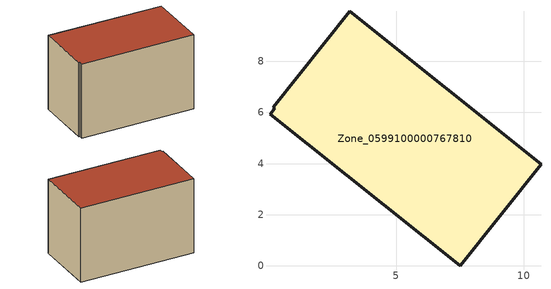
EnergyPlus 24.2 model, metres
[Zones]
Zone_0599100000767810
 floor ground (C_G): 0.23,6.16 0.18,6.21 3.17,9.96 10.68,3.98 7.5,0 0.05,5.94 z0.35
 wall outside (C_F): 7.5,0 10.68,3.98 3.17,9.96 0.18,6.21 0.23,6.16 0.05,5.94 7.5,0 z0.35:6.63
 roof outside (C_R): 0.23,6.16 0.05,5.94 7.5,0 10.68,3.98 3.17,9.96 0.18,6.21 z6.63
[BUILDING]
Pand.0599100000767810: North Axis=0; Terrain=City; Loads Convergence Tolerance Value=0.04; Temperature Convergence Tolerance Value=0.4; Solar Distribution=FullExterior; Maximum Number of Warmup Days=25; Minimum Number of Warmup Days=1
[Site:Location]
Rotterdam.The.Hague.AP_ZH_NLD Design_Conditions: Latitude=51.96; Longitude=4.45; Time Zone=1; Elevation=-4.5
[SITE:GROUNDTEMPERATURE:BUILDINGSURFACE]
18, 18, 18, 18, 18, 18, 18, 18, 18, 18, 18, 18
[MATERIAL] Thermal Absorptance=0.9; Solar Absorptance=0.7; Visible Absorptance=0.7
Name | Roughness | Thickness | Conductivity | Density | Specific Heat
G.TI.2006-2014 | MediumSmooth | 0.15 | 0.06 | 540 | 1210
F.TI.2006-2014 | Rough | 0.3 | 0.12 | 1920 | 840
R.TI.2006-2014 | MediumRough | 0.2 | 0.08 | 1500 | 1000
[CONSTRUCTION]
C_G: G.TI.2006-2014
C_F: F.TI.2006-2014
C_R: R.TI.2006-2014
[ZONE]
Zone_0599100000767810: Type=1; Multiplier=1; Ceiling Height=Autocalculate; Volume=Autocalculate; Floor Area=autocalculate; Part of Total Floor Area=Yes
[ZONEINFILTRATION:DESIGNFLOWRATE]
Infil_Zone_0599100000767810: Zone or ZoneList or Space or SpaceList=Zone_0599100000767810; Schedule=AlwaysOn; Design Flow Rate Calculation Method=Flow/Area; Flow Rate per Floor Area=0.0015; Constant Term Coefficient=1; Temperature Term Coefficient=0; Velocity Term Coefficient=0; Velocity Squared Term Coefficient=0
[HVACTEMPLATE:ZONE:IDEALLOADSAIRSYSTEM]
Zone_0599100000767810: Maximum Heating Supply Air Temperature=50; Minimum Cooling Supply Air Temperature=13; Maximum Heating Supply Air Humidity Ratio=0.0156; Minimum Cooling Supply Air Humidity Ratio=0.0077; Heating Limit=NoLimit; Cooling Limit=NoLimit; Dehumidification Control Type=ConstantSensibleHeatRatio; Cooling Sensible Heat Ratio=0.7; Dehumidification Setpoint=60; Humidification Control Type=None; Humidification Setpoint=30; Outdoor Air Method=None; Outdoor Air Flow Rate per Person=0.00944; Outdoor Air Flow Rate per Zone Floor Area=0; Outdoor Air Flow Rate per Zone=0; Demand Controlled Ventilation Type=None; Outdoor Air Economizer Type=NoEconomizer; Heat Recovery Type=None; Sensible Heat Recovery Effectiveness=0.7; Latent Heat Recovery Effectiveness=0.65
[ZONECONTROL:THERMOSTAT]
ThermostatControl_Zone_0599100000767810: Zone or ZoneList=Zone_0599100000767810; Control Type Schedule=DualSetpointControlType; Control 1=Thermostat_Zone_0599100000767810; Temperature Difference Between Cutout And Setpoint=0
[THERMOSTATSETPOINT:DUALSETPOINT]
Thermostat_Zone_0599100000767810: Heating Setpoint Temperature Schedule=HeatingSetpoint_Zone_0599100000767810; Cooling Setpoint Temperature Schedule=CoolingSetpoint_Zone_0599100000767810
[SCHEDULE:COMPACT]
HeatingSetpoint_Zone_0599100000767810: Through: 12/31, For: AllDays, Until: 24:00, 21
CoolingSetpoint_Zone_0599100000767810: Through: 12/31, For: AllDays, Until: 24:00, 24
DualSetpointControlType: Through: 12/31, For: AllDays, Until: 24:00, 4
AlwaysOn: Through: 12/31, For: AllDays, Until: 24:00, 1
